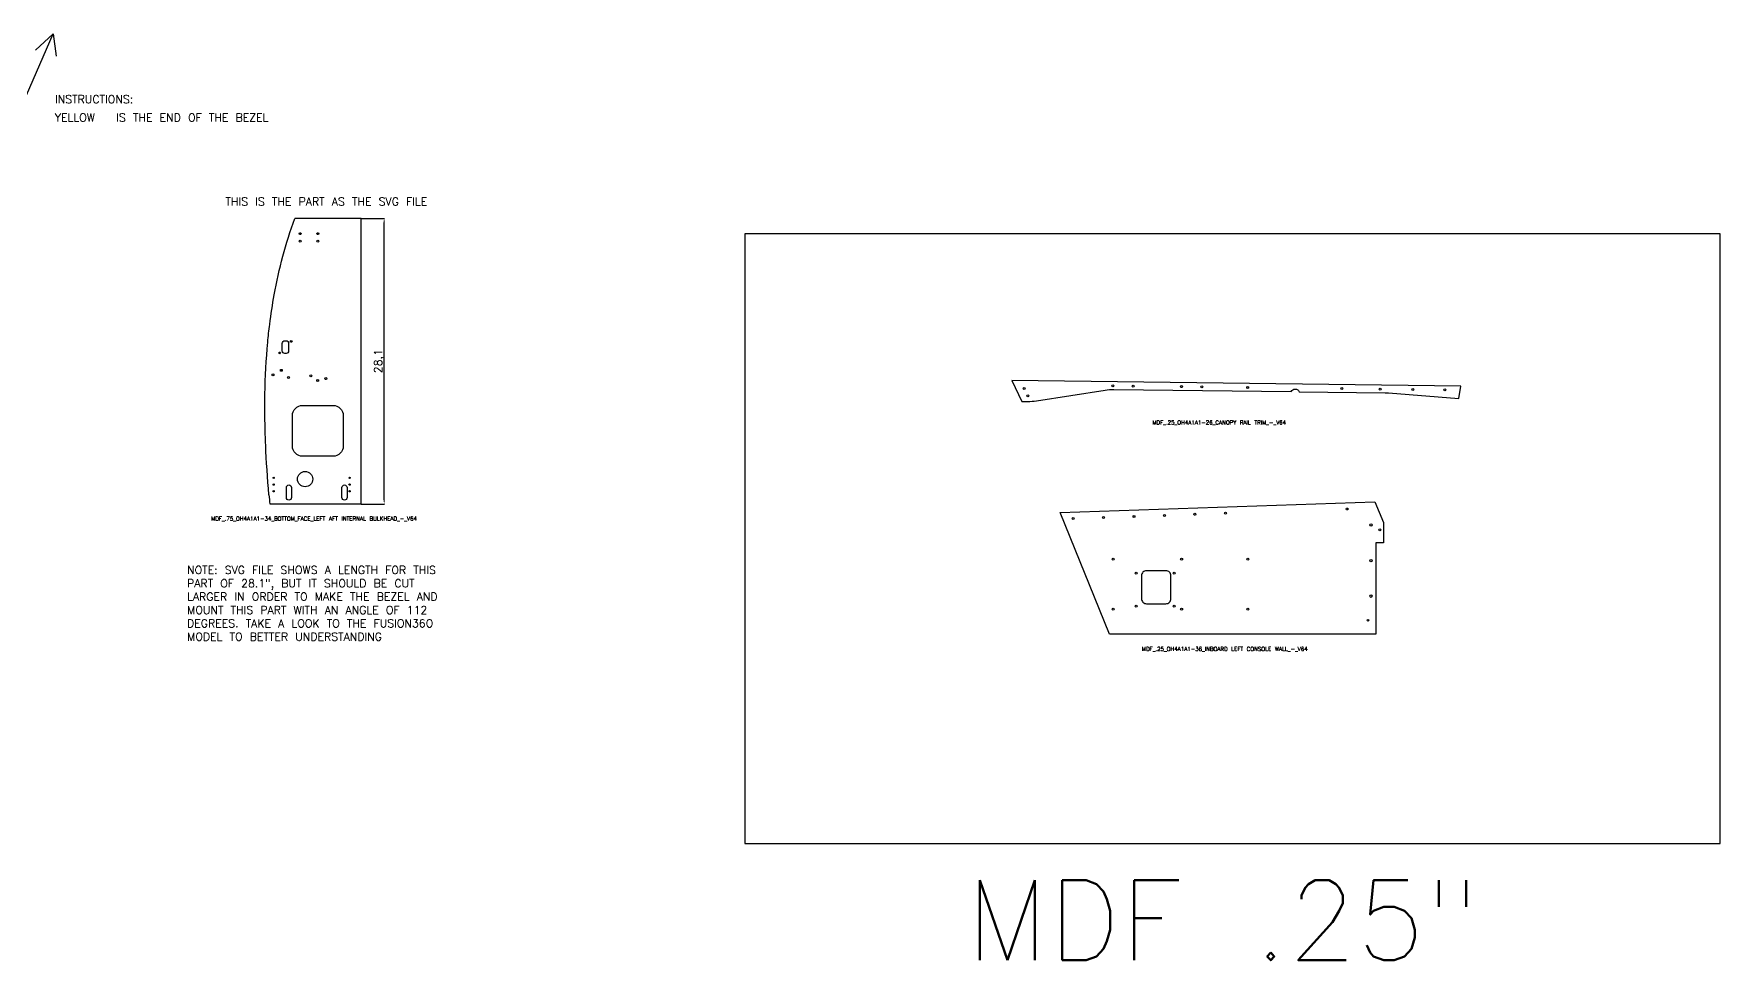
# Model space of a CAD drawing. Header units: inches. Extents: x 315 to 1225, y 14 to 674.
# Drawn here: x 696.8 to 862.8, y 14.6 to 105.7 of the extents above; entities that cross this region are included whole.
import ezdxf

# ---------------------------------------------------------------- set-up
doc = ezdxf.new("R2010")
doc.units = ezdxf.units.IN
doc.header["$LTSCALE"] = 0.03937
doc.header["$MEASUREMENT"] = 0
doc.styles.get("Standard").update_dxf_attribs({"font": 'txt.shx'})
doc.dimstyles.new('ISO-25', dxfattribs={"dimtxt": 0.098425, "dimasz": 0.098425, "dimexe": 0.049213, "dimexo": 0.024606, "dimgap": 0.024606, "dimtad": 1, "dimtxsty": 'Standard', "dimcen": 0.098425, "dimadec": 0, "dimazin": 0, "dimtfac": 1, "dimtmove": 0, "dimatfit": 3, "dimfxl": 0.03937, "dimarcsym": 0})

# ---------------------------------------------------------------- blocks, each defined once
blk = doc.blocks.new('*D29')
at = {"color": 0, "lineweight": -2, "transparency": 16777216}
for p, q in [((729.02, 87.54), (731.32, 87.54)), ((731.27, 59.84), (731.27, 87.15)), ((729.02, 59.44), (731.32, 59.44))]:
    blk.add_line(p, q, dxfattribs=at)
at = {"color": 0, "transparency": 16777216}
for points in [[(731.21, 87.15), (731.34, 87.15), (731.27, 87.54)], [(731.21, 59.84), (731.34, 59.84), (731.27, 59.44)]]:
    blk.add_solid(points, dxfattribs=at)
at = {"layer": 'Defpoints', "color": 0, "transparency": 16777216}
for p in [(728.99, 87.54), (731.27, 87.54), (728.99, 59.44)]:
    blk.add_point(p, dxfattribs=at)
at = {"color": 0, "transparency": 16777216, "insert": (730.79, 73.49), "char_height": 0.787, "attachment_point": 5, "rotation": 90}
blk.add_mtext('28,1', dxfattribs=at)

msp = doc.modelspace()

# ---------------------------------------------------------------- linework, layer by layer
for p, q in [((691.71, 89.673), (698.695, 105.704)), ((698.695, 105.704), (696.953, 104.093)), ((698.695, 105.704), (698.98, 103.508)), ((728.993, 87.542), (722.468, 87.542)), ((728.993, 59.441), (728.993, 87.542)), ((720.024, 59.441), (728.993, 59.441))]:
    msp.add_line(p, q)
at = {"color": 0, "linetype": 'ByBlock', "lineweight": -2}
msp.add_lwpolyline([(862.76, 26.033), (862.76, 86.033), (766.76, 86.033), (766.76, 26.033)], close=True, dxfattribs=at)
for points in [[(721.619, 74.246), (721.494, 74.246, -0.4142136), (721.244, 74.496), (721.244, 75.246, -0.4142136), (721.494, 75.496), (721.619, 75.496, -0.4142136), (721.869, 75.246), (721.869, 74.496, -0.4142136)], [(820.532, 70.496, -0.6480063), (821.331, 70.486), (829.778, 70.381, -0.0161974), (830.102, 70.367), (837.038, 69.83), (837.238, 71.039), (793.057, 71.585), (794.038, 69.537), (794.618, 69.53, 0.0419793), (795.454, 69.59), (802.229, 70.652, -0.0419793), (803.065, 70.712)], [(726.243, 64.138), (723.243, 64.138, -0.4142136), (722.243, 65.138), (722.243, 68.138, -0.4142136), (723.243, 69.138), (726.243, 69.138, -0.4142136), (727.243, 68.138), (727.243, 65.138, -0.4142136)], [(721.651, 60.066), (721.651, 61.066, -1), (722.151, 61.066), (722.151, 60.066, -1)], [(727.118, 60.066), (727.118, 61.066, -1), (727.618, 61.066), (727.618, 60.066, -1)], [(805.802, 52.379), (805.802, 50.129, 0.4142136), (806.302, 49.629), (808.2, 49.629, 0.4142136), (808.7, 50.129), (808.7, 52.379, 0.4142136), (808.2, 52.879), (806.302, 52.879, 0.4142136)]]:
    msp.add_lwpolyline(points, format="xyb", close=True)
msp.add_lwpolyline([(828.879, 46.629), (802.652, 46.629), (797.809, 58.614), (828.764, 59.669), (829.629, 57.632), (829.629, 55.614), (828.879, 55.614)], close=True)
for centre, radius in [((722.993, 86.035), 0.095), ((722.993, 85.285), 0.095), ((724.743, 86.035), 0.095), ((724.743, 85.285), 0.095), ((722.119, 75.433), 0.0847), ((720.994, 74.308), 0.0847), ((720.331, 72.161), 0.0967), ((721.151, 72.59), 0.0967), ((721.845, 71.876), 0.0967), ((724.057, 72.047), 0.0967), ((724.727, 71.583), 0.0967), ((725.52, 71.772), 0.0967), ((794.259, 70.814), 0.0968), ((794.608, 70.084), 0.0968), ((802.982, 71.069), 0.0968), ((804.988, 71.044), 0.0968), ((809.73, 70.985), 0.0968), ((811.736, 70.961), 0.0968), ((816.25, 70.905), 0.0968), ((825.529, 70.79), 0.0968), ((829.291, 70.743), 0.0968), ((832.509, 70.704), 0.0968), ((835.659, 70.665), 0.0968), ((720.399, 62.015), 0.0625), ((720.399, 61.353), 0.0625), ((723.493, 61.888), 0.75), ((727.868, 62.015), 0.0625), ((727.868, 61.353), 0.0625), ((720.399, 60.691), 0.0625), ((727.868, 60.691), 0.0625), ((799.07, 58.007), 0.0968), ((802.068, 58.111), 0.0968), ((805.066, 58.216), 0.0968), ((808.064, 58.321), 0.0968), ((811.062, 58.426), 0.0968), ((814.061, 58.53), 0.0968), ((826.053, 58.949), 0.0968), ((828.379, 57.375), 0.117), ((829.254, 56.902), 0.0968), ((803.027, 54.016), 0.0968), ((809.754, 54.016), 0.0968), ((816.254, 54.016), 0.0968), ((828.379, 53.875), 0.117), ((805.279, 52.629), 0.0968), ((809.029, 52.629), 0.0968), ((828.379, 50.375), 0.117), ((803.027, 49.091), 0.0968), ((805.279, 49.379), 0.0968), ((809.029, 49.379), 0.0968), ((809.754, 49.091), 0.0968), ((816.254, 49.091), 0.0968), ((828.091, 48.007), 0.08)]:
    msp.add_circle(centre, radius)
msp.add_ellipse((721.867, 61.572), major_axis=(-1.218, 14.76), ratio=0.137093, start_param=1.643505, end_param=1.7043633)
msp.add_open_spline([(719.937, 60.334), (719.79, 61.981), (719.68, 63.639), (719.598, 65.59), (719.585, 65.938), (719.556, 66.88), (719.543, 67.476), (719.529, 68.798), (719.53, 69.525), (719.57, 71.954), (719.656, 73.66), (719.871, 75.943), (719.935, 76.528), (720.132, 78.095), (720.281, 79.067), (720.925, 82.575), (721.584, 85.053), (722.468, 87.542)], degree=3, knots=[-81.2873489, -81.2873489, -81.2873489, -81.2873489, -69.5105733, -69.5105733, -66.9130791, -66.9130791, -62.4893854, -62.4893854, -57.1210131, -57.1210131, -44.5698443, -44.5698443, -40.2435101, -40.2435101, -32.9004773, -32.9004773, -13.4871884, -13.4871884, -13.4871884, -13.4871884])

# ---------------------------------------------------------------- texts
for s, height, p in [('MDF_.25_OH4A1A1-26_CANOPY RAIL TRIM_-_V64', 0.3937, (806.88, 67.267)), ('MDF_.75_OH4A1A1-34_BOTTOM_FACE_LEFT AFT INTERNAL BULKHEAD_-_V64', 0.3937, (714.249, 57.805)), ('MDF_.25_OH4A1A1-36_INBOARD LEFT CONSOLE WALL_-_V64', 0.3937, (805.839, 44.98)), ('MDF .25"', 7.874, (788.556, 14.554))]:
    msp.add_text(s, height=height).set_placement(p)
at = {"attachment_point": 1}
for s, width, gutter_width, heights, insert, char_height in [('INSTRUCTIONS: ', 0.42019, 0.0236, [0], (698.877, 99.657), 0.7874), ('IS THE END OF THE BEZEL', 20.81801, 0, [0.0309], (704.902, 97.852), 0.7874), ('THIS IS THE PART AS THE SVG FILE ', 25.61529, 0.0236, [0.108], (715.65, 89.59), 0.7874), ('NOTE: SVG FILE SHOWS A LENGTH FOR THIS PART OF 28.1", BUT IT SHOULD BE CUT LARGER IN ORDER TO MAKE THE BEZEL AND MOUNT THIS PART WITH AN ANGLE OF 112 DEGREES. TAKE A LOOK TO THE FUSION36O MODEL TO BETTER UNDERSTANDING ', 28.12924, 0.0236, [0], (711.878, 53.343), 0.787402)]:
    msp.add_mtext_dynamic_manual_height_columns(s, width=width, gutter_width=gutter_width, heights=heights, dxfattribs=dict(at, insert=insert, char_height=char_height))
at = {"color": 2, "insert": (698.864, 97.852), "char_height": 0.7874, "attachment_point": 1}
msp.add_mtext_dynamic_manual_height_columns('YELLOW', width=0.42019, gutter_width=0.0236, heights=[0], dxfattribs=at)

# ---------------------------------------------------------------- dimensions: what is measured, and where the dimension line sits
at = {"color": 3}
dim = msp.add_linear_dim(base=(731.273, 87.542), p1=(728.993, 59.441), p2=(728.993, 87.542), angle=90, dimstyle='ISO-25', override={"dimscale": 1, "dimtxt": 0.787402, "dimasz": 0.393701}, dxfattribs=at)
dim.commit()
dim.dimension.update_dxf_attribs({"geometry": '*D29', "text_midpoint": (730.789, 73.491)})

doc.saveas('drawing.dxf')
